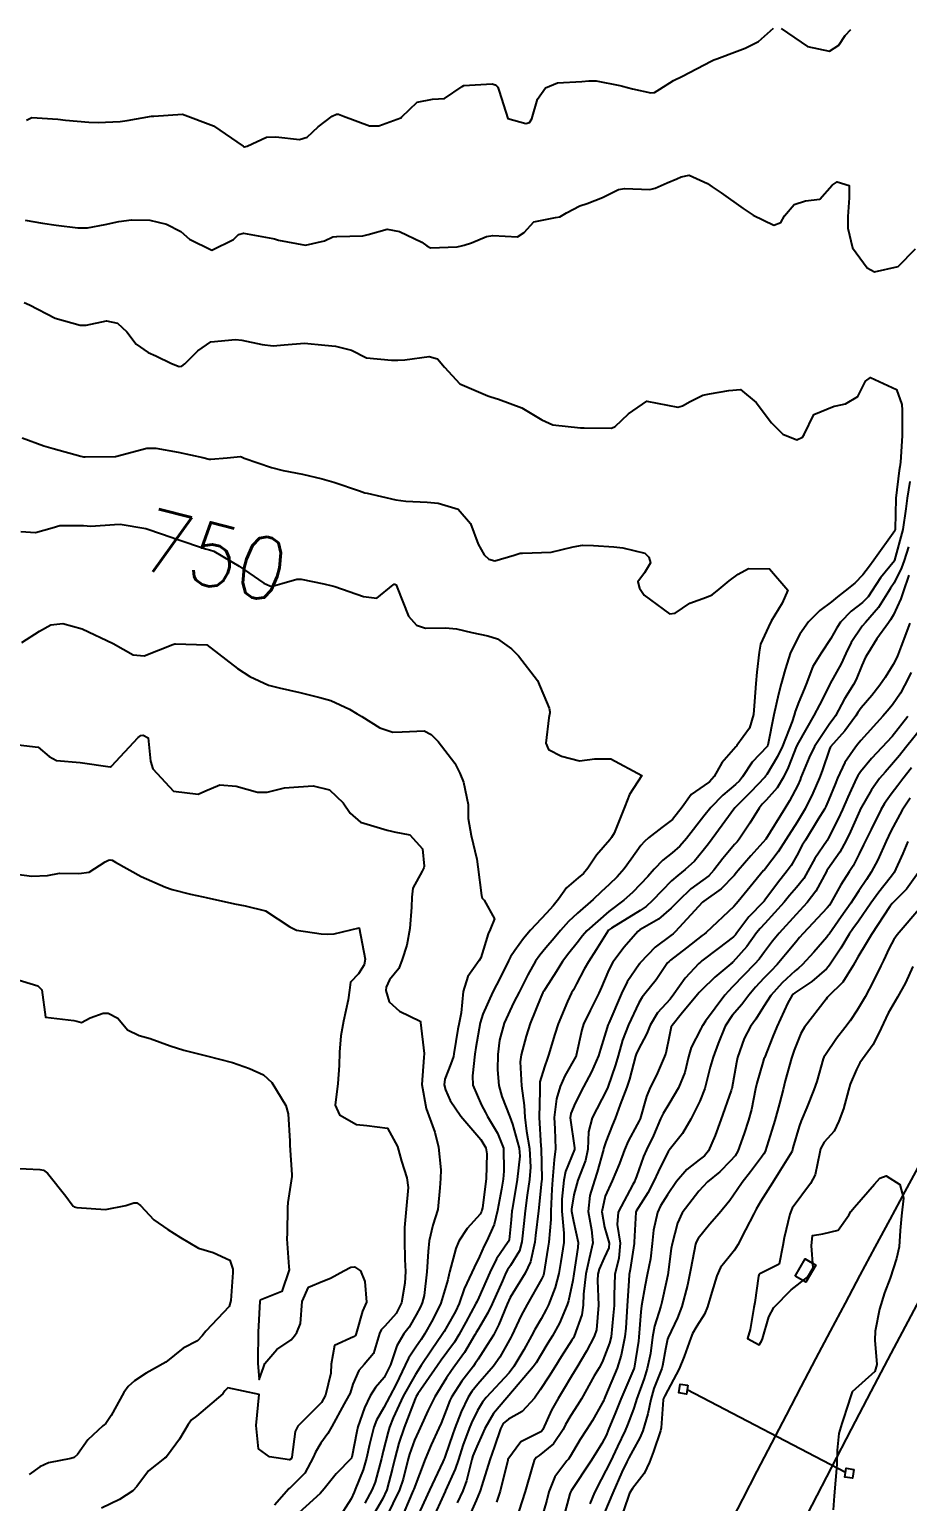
# Model space of a CAD drawing. Header units: metres. Extents: x 318500 to 325275, y 7408834 to 7428799.
# Drawn here: x 320055.1 to 320111.4, y 7412001.3 to 7412095.6 of the extents above; entities that cross this region are included whole.
import ezdxf
from ezdxf.enums import TextEntityAlignment as Align

# ---------------------------------------------------------------- set-up
doc = ezdxf.new("R2010")
doc.units = ezdxf.units.M
doc.header["$MEASUREMENT"] = 0
for name, color, linetype in [('Armário', 45, 'Continuous'), ('Cotas', 45, 'Continuous'), ('Curvas de Nivel 1m', 11, 'Continuous'), ('Curvas de Nivel 5m', 15, 'Continuous'), ('Linha Férrea', 20, 'Continuous'), ('Pórticos', 45, 'Continuous')]:
    doc.layers.add(name, color=color, linetype=linetype)
doc.styles.add('Style-STANDARD', font='STANDARD.shx')

msp = doc.modelspace()

# ---------------------------------------------------------------- linework, layer by layer
at = {"layer": 'Armário'}
msp.add_lwpolyline([(320104.195, 7412015.712), (320104.836, 7412016.817), (320105.522, 7412016.419), (320104.88, 7412015.314)], close=True, dxfattribs=at)
at = {"layer": 'Curvas de Nivel 1m', "flags": 128}
for points, elevation in [([(320054.912, 7412089.815), (320055.265, 7412089.984), (320056.913, 7412089.869), (320057.407, 7412089.808), (320058.911, 7412089.691), (320059.511, 7412089.674), (320060.912, 7412089.726), (320061.374, 7412089.792), (320062.918, 7412090.066), (320063.068, 7412090.078), (320064.92, 7412090.2), (320066.909, 7412089.448), (320068.807, 7412088.151), (320068.85, 7412088.111), (320068.889, 7412088.096), (320069.051, 7412088.148), (320070.308, 7412088.719), (320070.899, 7412088.742), (320072.419, 7412088.583), (320072.899, 7412088.72), (320073.615, 7412089.384), (320074.516, 7412090.076), (320074.794, 7412090.2), (320074.922, 7412090.196), (320075.235, 7412090.065), (320076.911, 7412089.451), (320077.5, 7412089.445), (320078.919, 7412089.966), (320078.951, 7412089.988), (320078.975, 7412090.019), (320079.962, 7412090.977), (320080.938, 7412091.161), (320081.708, 7412091.209), (320082.842, 7412091.962), (320082.951, 7412092.028), (320084.76, 7412092.134), (320084.951, 7412092.079), (320085.036, 7412092.024), (320085.118, 7412091.937), (320085.204, 7412091.679), (320085.76, 7412089.927), (320086.915, 7412089.593), (320087.156, 7412089.667), (320087.308, 7412089.904), (320087.676, 7412091.162), (320088.193, 7412091.891), (320088.953, 7412092.197), (320090.517, 7412092.302), (320090.955, 7412092.331), (320091.438, 7412092.336), (320092.952, 7412092.028), (320093.113, 7412091.989), (320093.751, 7412091.818), (320094.946, 7412091.555), (320095.166, 7412091.578), (320095.505, 7412091.794), (320096.393, 7412092.348), (320096.959, 7412092.635), (320098.81, 7412093.594), (320098.969, 7412093.675), (320099.162, 7412093.747), (320100.462, 7412094.243), (320100.981, 7412094.438), (320101.848, 7412094.85), (320102.804, 7412095.702)], 746), ([(320103.293, 7412095.696), (320104.983, 7412094.528), (320106.395, 7412094.232), (320106.985, 7412094.614), (320107.387, 7412095.243), (320107.758, 7412095.632)], 746), ([(320054.826, 7412083.392), (320055.942, 7412083.205), (320056.821, 7412083.073), (320058.206, 7412082.903), (320058.819, 7412082.909), (320059.965, 7412083.126), (320060.826, 7412083.313), (320061.644, 7412083.431), (320062.827, 7412083.392), (320063.894, 7412083.144), (320064.817, 7412082.682), (320065.358, 7412082.195), (320066.803, 7412081.48), (320068.19, 7412082.159), (320068.495, 7412082.475), (320068.816, 7412082.56), (320070.7, 7412082.233), (320070.811, 7412082.21), (320071.059, 7412082.118), (320072.807, 7412081.796), (320074.022, 7412082.082), (320074.561, 7412082.326), (320074.814, 7412082.36), (320076.468, 7412082.393), (320076.816, 7412082.473), (320078.032, 7412082.818), (320078.82, 7412082.679), (320080.258, 7412081.998), (320080.576, 7412081.762), (320080.806, 7412081.626), (320082.527, 7412081.684), (320082.808, 7412081.747), (320082.974, 7412081.793), (320083.441, 7412081.954), (320084.403, 7412082.358), (320084.817, 7412082.428), (320086.399, 7412082.334), (320086.82, 7412082.603), (320087.433, 7412083.299), (320088.835, 7412083.571), (320089.093, 7412083.62), (320089.522, 7412083.873), (320090.385, 7412084.327), (320090.849, 7412084.468), (320091.842, 7412084.858), (320092.863, 7412085.362), (320093.254, 7412085.434), (320094.864, 7412085.374), (320095.21, 7412085.451), (320095.98, 7412085.789), (320096.595, 7412086.06), (320096.874, 7412086.184), (320097.399, 7412086.296), (320098.559, 7412085.755), (320098.867, 7412085.546), (320099.446, 7412085.156), (320100.847, 7412084.156), (320101.503, 7412083.713), (320102.831, 7412083.074), (320103.266, 7412083.261), (320103.514, 7412083.69), (320104.12, 7412084.412), (320104.855, 7412084.65), (320105.761, 7412084.751), (320106.551, 7412085.645), (320106.872, 7412085.865), (320107.656, 7412085.632), (320107.659, 7412084.831), (320107.565, 7412083.633), (320107.567, 7412082.895), (320107.872, 7412081.629), (320108.797, 7412080.338), (320109.275, 7412080.093), (320110.798, 7412080.43), (320111.9, 7412081.574)], 747), ([(320054.757, 7412078.117), (320055.109, 7412077.98), (320056.742, 7412077.121), (320058.358, 7412076.663), (320058.736, 7412076.677), (320060.052, 7412076.955), (320060.738, 7412076.807), (320061.336, 7412076.251), (320061.935, 7412075.455), (320062.717, 7412074.926), (320063.201, 7412074.709), (320064.209, 7412074.208), (320064.707, 7412074.017), (320064.873, 7412074.033), (320065.068, 7412074.196), (320065.886, 7412075.021), (320066.724, 7412075.592), (320068.32, 7412075.75), (320068.726, 7412075.705), (320070.028, 7412075.436), (320070.722, 7412075.338), (320071.421, 7412075.415), (320072.724, 7412075.521), (320074.031, 7412075.389), (320074.723, 7412075.325), (320075.738, 7412075.072), (320076.715, 7412074.586), (320078.313, 7412074.425), (320078.714, 7412074.432), (320079.159, 7412074.457), (320080.717, 7412074.672), (320081.25, 7412074.516), (320081.699, 7412073.975), (320082.694, 7412072.916), (320084.494, 7412072.131), (320084.682, 7412072.081), (320085.172, 7412071.933), (320086.672, 7412071.367), (320087.956, 7412070.595), (320088.656, 7412070.279), (320090.423, 7412070.093), (320090.653, 7412070.092), (320092.411, 7412070.076), (320092.655, 7412070.175), (320093.504, 7412070.981), (320094.68, 7412071.8), (320096.675, 7412071.42), (320096.959, 7412071.492), (320097.462, 7412071.768), (320098.261, 7412072.182), (320098.688, 7412072.26), (320099.942, 7412072.48), (320100.692, 7412072.552), (320101.681, 7412071.71), (320102.661, 7412070.416), (320103.403, 7412069.689), (320104.294, 7412069.322), (320104.648, 7412069.5), (320104.757, 7412069.668), (320105.38, 7412070.949), (320106.678, 7412071.488), (320106.811, 7412071.506), (320107.412, 7412071.633), (320108.207, 7412072.105), (320108.702, 7412073.075), (320109.008, 7412073.313), (320110.694, 7412072.549), (320111.019, 7412071.585), (320111.043, 7412071.216), (320111.055, 7412069.584), (320110.939, 7412067.891), (320110.888, 7412067.586), (320110.853, 7412067.36), (320110.636, 7412065.589), (320110.635, 7412065.554), (320110.596, 7412063.59), (320110.569, 7412063.478), (320109.229, 7412061.61), (320108.946, 7412061.212), (320108.536, 7412060.655), (320108.022, 7412060.13), (320107.392, 7412059.631), (320106.903, 7412059.247), (320106.51, 7412058.942), (320105.774, 7412058.378), (320105.037, 7412057.662), (320104.482, 7412056.862), (320103.896, 7412055.679), (320103.537, 7412054.6), (320103.294, 7412053.687), (320103.112, 7412053.008), (320102.83, 7412051.694), (320102.433, 7412049.742), (320102.418, 7412049.7), (320102.41, 7412049.68), (320102.389, 7412049.654), (320101.436, 7412048.647), (320100.808, 7412047.716), (320100.612, 7412047.462), (320100.353, 7412047.224), (320099.542, 7412046.532), (320098.772, 7412045.743), (320098.324, 7412045.195), (320097.216, 7412043.766), (320096.797, 7412043.278), (320096.296, 7412042.842), (320095.706, 7412042.369), (320095.16, 7412041.791), (320094.74, 7412041.328), (320094.266, 7412040.834), (320093.76, 7412040.305), (320093.196, 7412039.816), (320092.242, 7412039.078), (320090.826, 7412037.851), (320090.551, 7412037.53), (320090.218, 7412037.083), (320089.669, 7412036.404), (320089.282, 7412035.869), (320088.858, 7412035.205), (320088.174, 7412034.15), (320088.07, 7412033.983), (320088.016, 7412033.882), (320087.884, 7412033.601), (320087.191, 7412031.894), (320086.939, 7412031.097), (320086.624, 7412029.902), (320086.568, 7412029.449), (320086.651, 7412027.902), (320086.813, 7412026.635), (320086.851, 7412025.898), (320086.956, 7412024.997), (320087.153, 7412023.893), (320087.228, 7412022.686), (320087.152, 7412021.893), (320087.005, 7412020.9), (320086.877, 7412019.897), (320086.792, 7412019.084), (320086.675, 7412017.899), (320086.523, 7412017.33), (320085.937, 7412016.398), (320085.738, 7412016.107), (320085.641, 7412015.914), (320085.421, 7412015.414), (320084.756, 7412013.927), (320084.48, 7412013.352), (320083.886, 7412012.336), (320083.737, 7412012.086), (320083.658, 7412011.942), (320082.994, 7412010.818), (320082.371, 7412009.955), (320082.149, 7412009.655), (320081.842, 7412009.196), (320081.099, 7412007.971), (320080.671, 7412007.123), (320080.14, 7412005.985), (320080.034, 7412005.749), (320079.788, 7412005.18), (320079.471, 7412004.298), (320079.383, 7412003.996), (320079.061, 7412002.69), (320078.823, 7412002.004), (320077.97, 7412000.264)], 748), ([(320054.637, 7412069.443), (320056.016, 7412068.933), (320056.627, 7412068.769), (320058.392, 7412068.283), (320058.577, 7412068.238), (320058.62, 7412068.233), (320058.669, 7412068.23), (320060.62, 7412068.26), (320062.636, 7412068.795), (320063.201, 7412068.787), (320064.633, 7412068.521), (320066.219, 7412068.184), (320066.629, 7412068.091), (320066.723, 7412068.084), (320067.768, 7412068.163), (320068.631, 7412068.242), (320068.705, 7412068.223), (320068.871, 7412068.146), (320070.621, 7412067.545), (320071.372, 7412067.36), (320072.615, 7412067.116), (320073.863, 7412066.829), (320074.608, 7412066.598), (320076.252, 7412066.045), (320076.598, 7412065.928), (320076.742, 7412065.895), (320078.592, 7412065.475), (320079.22, 7412065.382), (320080.59, 7412065.322), (320081.301, 7412065.268), (320082.584, 7412064.866), (320083.372, 7412063.952), (320083.868, 7412062.635), (320084.256, 7412061.943), (320084.546, 7412061.674), (320084.925, 7412061.554), (320086.17, 7412061.916), (320086.551, 7412062.048), (320086.704, 7412062.06), (320088.552, 7412062.113), (320089.955, 7412062.467), (320090.557, 7412062.566), (320091.259, 7412062.551), (320092.556, 7412062.45), (320093.132, 7412062.398), (320094.553, 7412062.057), (320094.811, 7412061.797), (320094.912, 7412061.429), (320094.535, 7412060.798), (320094.107, 7412060.226), (320094.216, 7412059.805), (320094.513, 7412059.365), (320096.124, 7412058.156), (320096.496, 7412058.2), (320097.431, 7412058.841), (320098.512, 7412059.236), (320098.868, 7412059.391), (320099.308, 7412059.738), (320099.967, 7412060.29), (320100.535, 7412060.707), (320101.189, 7412061.065), (320102.54, 7412061.052), (320103.716, 7412059.682), (320103.346, 7412058.849), (320102.66, 7412057.697), (320102.486, 7412057.333), (320101.963, 7412056.218), (320101.872, 7412055.706), (320101.74, 7412054.418), (320101.671, 7412053.708), (320101.586, 7412052.545), (320101.525, 7412051.709), (320101.271, 7412050.841), (320100.449, 7412049.719), (320100.422, 7412049.687), (320100.389, 7412049.647), (320099.493, 7412048.613), (320098.991, 7412047.741), (320098.704, 7412047.396), (320098.351, 7412047.151), (320097.517, 7412046.588), (320096.946, 7412045.771), (320096.322, 7412044.98), (320095.64, 7412044.464), (320094.785, 7412043.795), (320094.536, 7412043.568), (320094.303, 7412043.315), (320093.671, 7412042.427), (320093.231, 7412041.816), (320092.788, 7412041.306), (320092.265, 7412040.809), (320091.756, 7412040.339), (320091.23, 7412039.845), (320090.241, 7412038.98), (320089.652, 7412038.449), (320089.138, 7412037.871), (320088.73, 7412037.368), (320088.213, 7412036.745), (320087.818, 7412036.273), (320087.551, 7412035.89), (320087.056, 7412035.027), (320086.488, 7412033.905), (320086.164, 7412033.271), (320085.542, 7412031.919), (320085.232, 7412030.825), (320085.129, 7412029.925), (320085.104, 7412028.927), (320085.189, 7412027.924), (320085.394, 7412027.231), (320085.9, 7412025.913), (320086.063, 7412025.456), (320086.503, 7412023.903), (320086.542, 7412023.393), (320086.366, 7412021.905), (320086.038, 7412019.957), (320086.033, 7412019.909), (320086.027, 7412019.872), (320085.981, 7412019.312), (320085.845, 7412018.029), (320085.795, 7412017.912), (320085.046, 7412016.821), (320084.612, 7412015.93), (320083.914, 7412014.344), (320083.784, 7412014.068), (320083.721, 7412013.942), (320083.083, 7412012.757), (320082.637, 7412011.952), (320082.349, 7412011.479), (320081.863, 7412010.815), (320081.498, 7412010.323), (320081.253, 7412009.969), (320080.005, 7412008.161), (320079.891, 7412007.989), (320079.871, 7412007.948), (320079.828, 7412007.85), (320079.128, 7412006), (320078.792, 7412004.998), (320078.525, 7412004.009), (320078.382, 7412003.389), (320078.014, 7412002.016), (320077.734, 7412001.408), (320077.216, 7412000.535)], 749), ([(320111.539, 7412066.653), (320111.363, 7412065.579), (320111.276, 7412064.893), (320111.084, 7412063.582), (320110.566, 7412061.606), (320110.563, 7412061.59), (320110.55, 7412061.565), (320109.656, 7412060.481), (320109.109, 7412059.611), (320108.877, 7412059.252), (320108.509, 7412058.896), (320107.787, 7412058.341), (320107.089, 7412057.634), (320106.852, 7412057.271), (320106.479, 7412056.582), (320105.862, 7412055.649), (320105.326, 7412054.788), (320104.883, 7412053.663), (320104.764, 7412053.336), (320104.423, 7412052.514), (320104.186, 7412051.901), (320104.125, 7412051.674), (320104.003, 7412051.273), (320103.366, 7412049.685), (320103.054, 7412049.016), (320102.362, 7412047.866), (320102.292, 7412047.77), (320102.235, 7412047.701), (320101.333, 7412046.722), (320100.33, 7412045.72), (320098.875, 7412043.742), (320098.628, 7412043.422), (320098.299, 7412042.986), (320097.738, 7412042.308), (320097.141, 7412041.767), (320096.663, 7412041.386), (320096.269, 7412041.041), (320095.632, 7412040.414), (320095.045, 7412039.792), (320094.631, 7412039.411), (320094.244, 7412039.152), (320092.413, 7412038.009), (320092.231, 7412037.886), (320092.177, 7412037.831), (320091.428, 7412036.625), (320090.933, 7412035.849), (320090.665, 7412035.38), (320090.179, 7412034.448), (320089.968, 7412034.067), (320089.857, 7412033.863), (320089.601, 7412033.302), (320089.003, 7412031.871), (320088.789, 7412031.225), (320088.377, 7412029.877), (320088.308, 7412029.687), (320088.109, 7412029.124), (320087.822, 7412028.156), (320087.812, 7412027.884), (320087.821, 7412027.617), (320087.775, 7412025.884), (320087.885, 7412024.04), (320087.897, 7412023.882), (320087.944, 7412021.948), (320087.941, 7412021.881), (320087.929, 7412021.801), (320087.725, 7412019.884), (320087.543, 7412018.31), (320087.495, 7412017.887), (320087.218, 7412016.614), (320086.88, 7412015.896), (320085.914, 7412014.329), (320085.717, 7412013.913), (320085.195, 7412012.616), (320084.842, 7412011.926), (320084.475, 7412011.327), (320083.857, 7412010.378), (320083.683, 7412010.111), (320083.563, 7412009.943), (320082.823, 7412008.967), (320082.163, 7412007.957), (320082.056, 7412007.729), (320081.817, 7412007.106), (320081.486, 7412006.283), (320081.346, 7412005.967), (320080.863, 7412004.895), (320080.476, 7412003.979), (320079.741, 7412002.045), (320079.726, 7412002.005), (320079.705, 7412001.956), (320078.873, 7412000.003)], 747), ([(320111.45, 7412062.468), (320111.176, 7412061.581), (320111.012, 7412061.114), (320110.529, 7412060.157), (320110.3, 7412059.816), (320110.166, 7412059.595), (320109.533, 7412058.576), (320108.705, 7412057.617), (320108.488, 7412057.372), (320107.776, 7412056.329), (320107.431, 7412055.63), (320107.137, 7412054.956), (320106.441, 7412053.694), (320106.419, 7412053.662), (320106.41, 7412053.64), (320105.746, 7412052.325), (320105.395, 7412051.655), (320104.392, 7412049.914), (320104.279, 7412049.672), (320103.744, 7412048.305), (320103.45, 7412047.684), (320103.03, 7412047.01), (320102.338, 7412046.224), (320102.076, 7412045.961), (320101.873, 7412045.705), (320101.284, 7412044.747), (320100.599, 7412043.717), (320100.467, 7412043.559), (320100.305, 7412043.371), (320099.543, 7412042.479), (320098.979, 7412041.74), (320098.644, 7412041.375), (320098.27, 7412041.094), (320097.497, 7412040.526), (320096.705, 7412039.773), (320096.245, 7412039.286), (320095.433, 7412038.593), (320094.231, 7412037.899), (320094.092, 7412037.802), (320093.228, 7412036.802), (320092.496, 7412035.826), (320092.387, 7412035.638), (320092.19, 7412035.186), (320091.779, 7412034.233), (320091.592, 7412033.839), (320091.044, 7412032.732), (320090.625, 7412031.853), (320090.503, 7412031.496), (320090.16, 7412029.859), (320090.149, 7412029.83), (320090.119, 7412029.778), (320089.419, 7412028.548), (320089.124, 7412027.87), (320088.88, 7412027.074), (320088.732, 7412025.873), (320088.775, 7412025.157), (320088.819, 7412023.872), (320088.742, 7412023.16), (320088.64, 7412021.874), (320088.598, 7412021.281), (320088.53, 7412019.875), (320088.519, 7412019.338), (320088.387, 7412017.876), (320088.33, 7412017.501), (320088.072, 7412015.879), (320088.045, 7412015.763), (320087.926, 7412015.513), (320087.014, 7412013.893), (320086.623, 7412013.176), (320086.028, 7412011.908), (320085.977, 7412011.81), (320085.876, 7412011.615), (320085.265, 7412010.512), (320084.843, 7412009.925), (320083.838, 7412008.784), (320083.462, 7412008.315), (320083.227, 7412007.946), (320082.767, 7412007), (320082.363, 7412005.954), (320082.217, 7412005.533), (320081.774, 7412004.219), (320081.702, 7412004.03), (320081.673, 7412003.961), (320081.602, 7412003.797), (320080.751, 7412001.975), (320079.905, 7412000.17)], 746), ([(320054.607, 7412056.338), (320055.739, 7412057.053), (320056.477, 7412057.458), (320057.241, 7412057.536), (320058.474, 7412057.203), (320060.46, 7412056.26), (320061.748, 7412055.536), (320062.452, 7412055.465), (320064.304, 7412056.202), (320064.415, 7412056.246), (320064.461, 7412056.251), (320066.47, 7412056.18), (320068.448, 7412054.653), (320069.236, 7412054.138), (320070.432, 7412053.599), (320071.119, 7412053.424), (320072.425, 7412053.12), (320073.707, 7412052.795), (320074.418, 7412052.599), (320075.628, 7412052.052), (320076.121, 7412051.758), (320076.405, 7412051.578), (320077.564, 7412050.863), (320078.396, 7412050.57), (320078.995, 7412050.61), (320080.397, 7412050.661), (320080.85, 7412050.439), (320081.298, 7412049.976), (320082.37, 7412048.595), (320082.692, 7412047.957), (320082.923, 7412047.383), (320083.232, 7412045.951), (320083.222, 7412045.05), (320083.419, 7412043.949), (320083.786, 7412042.447), (320083.85, 7412041.944), (320084.089, 7412040.106), (320084.133, 7412039.941), (320084.249, 7412039.8), (320084.915, 7412038.608), (320084.633, 7412037.934), (320084.51, 7412037.652), (320084.211, 7412036.659), (320084.036, 7412036.108), (320083.925, 7412035.943), (320083.215, 7412034.919), (320082.909, 7412033.953), (320082.783, 7412032.58), (320082.659, 7412031.955), (320082.567, 7412031.533), (320082.317, 7412029.958), (320082.281, 7412029.795), (320082.11, 7412029.307), (320081.738, 7412028.323), (320081.692, 7412027.966), (320081.763, 7412027.641), (320082.08, 7412026.957), (320082.747, 7412025.953), (320084.048, 7412024.465), (320084.363, 7412023.935), (320084.43, 7412023.538), (320084.382, 7412021.934), (320084.138, 7412020.084), (320084.111, 7412019.938), (320084.086, 7412019.841), (320083.986, 7412019.674), (320083.165, 7412018.755), (320082.623, 7412017.953), (320082.429, 7412017.48), (320082.032, 7412015.959), (320082.013, 7412015.875), (320081.925, 7412015.469), (320081.472, 7412013.967), (320080.951, 7412012.918), (320080.422, 7412011.982), (320080.216, 7412011.643), (320079.868, 7412011.163), (320079.398, 7412010.456), (320079.189, 7412010), (320078.61, 7412008.787), (320078.206, 7412008.014), (320077.813, 7412007.278), (320077.357, 7412006.472), (320077.183, 7412006.026), (320076.896, 7412004.916), (320076.702, 7412004.031), (320076.498, 7412003.294), (320075.993, 7412002.037), (320075.918, 7412001.858), (320075.734, 7412001.423), (320074.844, 7412000.053)], 751), ([(320111.545, 7412057.574), (320110.975, 7412056.082), (320110.797, 7412055.585), (320110.697, 7412055.356), (320110.46, 7412054.921), (320109.953, 7412054.092), (320109.626, 7412053.602), (320109.102, 7412052.938), (320108.418, 7412052.143), (320108.201, 7412051.834), (320108.067, 7412051.623), (320107.377, 7412050.654), (320106.461, 7412049.639), (320106.428, 7412049.601), (320106.388, 7412049.484), (320105.917, 7412048.097), (320105.746, 7412047.649), (320105.325, 7412046.676), (320104.834, 7412045.662), (320104.321, 7412044.812), (320103.594, 7412043.681), (320103.089, 7412042.898), (320102.282, 7412041.834), (320102.22, 7412041.762), (320102.169, 7412041.701), (320101.314, 7412040.66), (320100.525, 7412039.717), (320100.399, 7412039.568), (320100.247, 7412039.403), (320098.489, 7412037.746), (320098.347, 7412037.63), (320098.227, 7412037.535), (320097.231, 7412036.748), (320096.203, 7412035.964), (320096.102, 7412035.88), (320096.013, 7412035.782), (320095.274, 7412034.699), (320094.546, 7412033.796), (320094.377, 7412033.588), (320094.164, 7412033.227), (320093.499, 7412031.81), (320093.12, 7412030.831), (320092.841, 7412029.819), (320092.68, 7412029.253), (320092.182, 7412027.829), (320092.088, 7412027.618), (320091.166, 7412025.844), (320090.94, 7412024.963), (320090.895, 7412023.847), (320090.75, 7412023.128), (320090.252, 7412021.856), (320090.001, 7412020.918), (320089.855, 7412019.998), (320089.855, 7412019.861), (320089.981, 7412019.23), (320090.272, 7412017.855), (320090.265, 7412017.545), (320089.996, 7412015.859), (320089.926, 7412015.426), (320089.652, 7412014.123), (320089.571, 7412013.863), (320089.074, 7412012.686), (320088.634, 7412011.872), (320088.341, 7412011.407), (320087.861, 7412010.627), (320087.586, 7412010.152), (320087.402, 7412009.887), (320085.831, 7412008.057), (320085.697, 7412007.912), (320084.842, 7412006.898), (320084.286, 7412005.933), (320084.137, 7412005.592), (320083.783, 7412004.792), (320083.532, 7412004.184), (320083.462, 7412003.943), (320083.124, 7412002.579), (320082.891, 7412001.949), (320082.512, 7412001.179)], 744), ([(320111.623, 7412054.402), (320111.206, 7412053.579), (320110.937, 7412053.078), (320110.421, 7412052.326), (320110.092, 7412051.917), (320109.802, 7412051.599), (320108.394, 7412050.048), (320108.199, 7412049.815), (320108.046, 7412049.623), (320107.374, 7412048.631), (320106.91, 7412047.634), (320106.752, 7412047.238), (320106.339, 7412046.255), (320106.156, 7412045.819), (320106.065, 7412045.644), (320105.669, 7412044.995), (320104.845, 7412043.662), (320104.644, 7412043.326), (320104.295, 7412042.664), (320103.936, 7412042.025), (320103.682, 7412041.679), (320103.048, 7412040.909), (320102.252, 7412039.807), (320102.206, 7412039.745), (320102.162, 7412039.701), (320101.216, 7412038.734), (320100.446, 7412037.718), (320100.356, 7412037.591), (320100.226, 7412037.463), (320099.248, 7412036.701), (320098.202, 7412035.911), (320098.113, 7412035.84), (320098.006, 7412035.753), (320097.137, 7412034.815), (320096.416, 7412033.776), (320096.167, 7412033.47), (320095.355, 7412032.591), (320094.893, 7412031.793), (320094.67, 7412031.266), (320094.126, 7412030.224), (320093.991, 7412029.933), (320093.955, 7412029.802), (320093.574, 7412028.332), (320093.395, 7412027.81), (320092.966, 7412026.704), (320092.648, 7412025.821), (320092.483, 7412025.405), (320092.047, 7412024.314), (320091.931, 7412023.942), (320091.903, 7412023.832), (320091.492, 7412022.364), (320091.325, 7412021.84), (320091.035, 7412020.879), (320090.909, 7412019.846), (320091.132, 7412018.683), (320091.224, 7412017.841), (320090.979, 7412016.81), (320090.76, 7412015.848), (320090.626, 7412014.559), (320090.605, 7412013.85), (320090.518, 7412013.233), (320090.029, 7412011.858), (320089.98, 7412011.757), (320089.876, 7412011.592), (320089.192, 7412010.535), (320088.783, 7412009.871), (320088.428, 7412009.29), (320087.835, 7412008.424), (320087.468, 7412007.885), (320086.684, 7412007.03), (320085.81, 7412006.546), (320085.465, 7412006.255), (320085.292, 7412005.918), (320084.915, 7412004.791), (320084.607, 7412003.927), (320084.111, 7412002.292), (320083.997, 7412001.936), (320083.741, 7412001.324), (320083.301, 7412000.369)], 743), ([(320111.403, 7412051.575), (320110.397, 7412050.309), (320109.747, 7412049.6), (320109.09, 7412048.899), (320108.366, 7412048.036), (320108.198, 7412047.786), (320108.11, 7412047.622), (320107.557, 7412046.413), (320107.222, 7412045.631), (320106.942, 7412045.016), (320106.311, 7412043.767), (320106.233, 7412043.641), (320105.458, 7412042.487), (320105.008, 7412041.659), (320104.738, 7412041.198), (320104.264, 7412040.613), (320103.828, 7412040.105), (320103.476, 7412039.682), (320102.236, 7412038.316), (320101.941, 7412037.995), (320101.719, 7412037.705), (320101.087, 7412036.841), (320100.202, 7412035.826), (320100.146, 7412035.775), (320100.074, 7412035.722), (320099.046, 7412034.878), (320098.174, 7412034.03), (320098.044, 7412033.88), (320097.938, 7412033.753), (320096.891, 7412032.502), (320096.298, 7412031.778), (320096.249, 7412031.678), (320096.141, 7412031.156), (320095.896, 7412030.01), (320095.821, 7412029.783), (320095.293, 7412028.598), (320094.896, 7412027.792), (320094.651, 7412027.228), (320094.243, 7412025.798), (320094.198, 7412025.669), (320094.064, 7412025.424), (320093.489, 7412024.368), (320093.248, 7412023.812), (320092.921, 7412022.922), (320092.455, 7412021.823), (320092, 7412020.825), (320091.799, 7412019.833), (320091.975, 7412018.851), (320092.268, 7412017.825), (320092.253, 7412017.528), (320091.946, 7412016.873), (320091.617, 7412016.152), (320091.535, 7412015.836), (320091.517, 7412015.427), (320091.583, 7412013.835), (320091.45, 7412012.274), (320091.311, 7412011.839), (320090.82, 7412010.892), (320090.184, 7412009.855), (320089.844, 7412009.293), (320089.313, 7412008.388), (320088.992, 7412007.868), (320088.569, 7412007.122), (320088.004, 7412005.878), (320087.925, 7412005.752), (320087.797, 7412005.674), (320086.594, 7412005.092), (320085.771, 7412003.949), (320085.762, 7412003.918), (320085.273, 7412001.917), (320085.033, 7412001.215)], 742), ([(320112.405, 7412051.011), (320111.252, 7412049.577), (320110.878, 7412049.087), (320110.373, 7412048.48), (320109.948, 7412048.015), (320109.597, 7412047.601), (320109.083, 7412046.875), (320108.356, 7412045.62), (320108.329, 7412045.557), (320107.733, 7412044.208), (320107.468, 7412043.628), (320107.051, 7412042.88), (320106.282, 7412041.792), (320106.22, 7412041.702), (320106.187, 7412041.641), (320105.523, 7412040.389), (320104.961, 7412039.659), (320104.242, 7412038.897), (320103.152, 7412037.686), (320102.733, 7412037.181), (320102.212, 7412036.488), (320101.871, 7412036.037), (320101.587, 7412035.706), (320100.906, 7412034.997), (320100.178, 7412034.243), (320099.913, 7412033.985), (320099.676, 7412033.727), (320098.451, 7412032.044), (320098.244, 7412031.749), (320098.21, 7412031.688), (320098.147, 7412031.56), (320097.529, 7412030.359), (320097.344, 7412029.762), (320097.11, 7412028.76), (320096.715, 7412027.771), (320096.08, 7412026.732), (320095.716, 7412026.141), (320095.558, 7412025.785), (320095.116, 7412024.728), (320094.648, 7412023.794), (320094.457, 7412023.373), (320094.014, 7412022.091), (320093.938, 7412021.874), (320093.907, 7412021.802), (320093.779, 7412021.575), (320092.848, 7412019.817), (320092.784, 7412019.012), (320092.973, 7412017.815), (320092.894, 7412016.868), (320092.637, 7412015.819), (320092.584, 7412014.487), (320092.579, 7412013.82), (320092.53, 7412013.191), (320092.384, 7412011.822), (320092.29, 7412011.408), (320091.857, 7412010.289), (320091.707, 7412009.977), (320091.622, 7412009.833), (320091.314, 7412009.307), (320090.484, 7412007.85), (320090.236, 7412007.441), (320089.814, 7412006.77), (320089.474, 7412006.194), (320089.306, 7412005.865), (320088.701, 7412004.956), (320087.775, 7412004.204), (320087.583, 7412004.073), (320087.459, 7412003.885), (320087.335, 7412003.456), (320086.879, 7412001.893), (320086.48, 7412000.648)], 741), ([(320054.374, 7412049.767), (320055.665, 7412049.613), (320056.367, 7412049.013), (320056.835, 7412048.773), (320058.363, 7412048.626), (320060.27, 7412048.352), (320060.361, 7412048.391), (320062.079, 7412050.235), (320062.241, 7412050.373), (320062.382, 7412050.394), (320062.709, 7412050.225), (320062.872, 7412048.729), (320063.004, 7412048.22), (320064.339, 7412046.797), (320065.916, 7412046.604), (320066.339, 7412046.806), (320067.304, 7412047.207), (320068.345, 7412047.118), (320069.726, 7412046.742), (320070.339, 7412046.736), (320071.442, 7412047.011), (320072.345, 7412047.077), (320073.288, 7412047.143), (320074.342, 7412046.885), (320075.206, 7412046.057), (320075.667, 7412045.393), (320076.318, 7412044.816), (320078.032, 7412044.303), (320078.312, 7412044.227), (320078.477, 7412044.183), (320079.486, 7412044.002), (320080.297, 7412043.108), (320080.405, 7412041.988), (320080.39, 7412041.877), (320080.275, 7412041.668), (320079.678, 7412040.58), (320079.613, 7412040), (320079.599, 7412039.355), (320079.483, 7412038.001), (320079.292, 7412036.926), (320078.991, 7412036.008), (320078.774, 7412035.429), (320078.18, 7412034.697), (320077.963, 7412034.232), (320077.942, 7412034.022), (320078.163, 7412033.292), (320078.835, 7412032.688), (320080.151, 7412032.056), (320080.176, 7412032.015), (320080.178, 7412031.99), (320080.179, 7412031.96), (320080.403, 7412029.986), (320080.388, 7412029.713), (320080.265, 7412027.987), (320080.542, 7412026.451), (320080.708, 7412025.98), (320081.092, 7412024.937), (320081.326, 7412023.971), (320081.465, 7412022.521), (320081.446, 7412021.968), (320081.41, 7412021.374), (320081.279, 7412019.971), (320080.968, 7412018.982), (320080.724, 7412017.979), (320080.654, 7412017.275), (320080.57, 7412015.98), (320080.407, 7412014.475), (320080.276, 7412013.985), (320080.161, 7412013.731), (320079.899, 7412013.235), (320079.444, 7412012.439), (320079.107, 7412012.002), (320078.645, 7412011.232), (320078.242, 7412010.014), (320077.838, 7412009.212), (320077.294, 7412008.56), (320076.952, 7412008.029), (320076.583, 7412007.262), (320076.149, 7412006.037), (320076.082, 7412005.75), (320075.771, 7412004.109), (320075.753, 7412004.058), (320075.74, 7412004.04), (320074.768, 7412003.041), (320073.989, 7412002.066), (320073.737, 7412001.776), (320071.9, 7412000.097)], 752), ([(320111.557, 7412046.356), (320111.039, 7412045.579), (320110.316, 7412044.232), (320110.017, 7412043.594), (320109.494, 7412042.4), (320109.068, 7412041.608), (320108.751, 7412041.134), (320108.262, 7412040.407), (320107.953, 7412039.925), (320107.758, 7412039.625), (320107.14, 7412038.732), (320106.365, 7412037.639), (320106.311, 7412037.556), (320106.227, 7412037.446), (320105.383, 7412036.482), (320104.634, 7412035.663), (320104.408, 7412035.456), (320104.194, 7412035.282), (320103.353, 7412034.512), (320102.634, 7412033.693), (320102.163, 7412032.964), (320101.67, 7412032.19), (320101.33, 7412031.708), (320100.919, 7412030.931), (320100.499, 7412029.716), (320100.423, 7412029.41), (320100.123, 7412027.72), (320100.115, 7412027.695), (320100.089, 7412027.605), (320099.427, 7412025.73), (320099.067, 7412024.722), (320098.638, 7412023.741), (320098.372, 7412023.408), (320098.031, 7412023.153), (320097.238, 7412022.546), (320096.574, 7412021.772), (320096.001, 7412020.921), (320095.565, 7412020.214), (320095.372, 7412019.786), (320095.115, 7412018.647), (320095.025, 7412017.789), (320094.912, 7412016.823), (320094.71, 7412015.792), (320094.582, 7412015.135), (320094.34, 7412013.796), (320094.288, 7412013.412), (320094.169, 7412011.797), (320094.14, 7412011.533), (320093.865, 7412009.8), (320093.85, 7412009.759), (320093.016, 7412007.812), (320092.673, 7412006.961), (320092.211, 7412005.824), (320092.084, 7412005.538), (320091.787, 7412004.97), (320091.354, 7412004.258), (320091.081, 7412003.84), (320089.836, 7412001.944), (320089.791, 7412001.859), (320089.748, 7412001.745), (320089.348, 7412000.241)], 739), ([(320111.404, 7412043.574), (320111.08, 7412042.797), (320110.544, 7412041.586), (320110.438, 7412041.428), (320110.275, 7412041.241), (320109.544, 7412040.318), (320109.042, 7412039.608), (320108.238, 7412038.469), (320107.881, 7412037.976), (320107.657, 7412037.626), (320107.123, 7412036.724), (320106.385, 7412035.638), (320106.305, 7412035.533), (320106.197, 7412035.414), (320105.249, 7412034.589), (320104.173, 7412033.876), (320104.057, 7412033.786), (320103.966, 7412033.673), (320103.72, 7412033.231), (320103.009, 7412031.687), (320102.762, 7412031.07), (320102.213, 7412029.699), (320102.189, 7412029.629), (320102.115, 7412029.398), (320101.729, 7412028.07), (320101.645, 7412027.704), (320101.386, 7412026.398), (320101.2, 7412025.709), (320100.924, 7412024.844), (320100.512, 7412023.715), (320100.335, 7412023.417), (320100.03, 7412023.068), (320099.351, 7412022.399), (320098.575, 7412021.742), (320098.004, 7412021.163), (320096.955, 7412019.766), (320096.641, 7412019.109), (320096.294, 7412017.775), (320096.244, 7412017.487), (320096.02, 7412015.779), (320095.925, 7412015.289), (320095.649, 7412014.047), (320095.574, 7412013.783), (320095.177, 7412012.501), (320095.053, 7412011.788), (320094.912, 7412010.742), (320094.711, 7412009.791), (320094.5, 7412009.136), (320094.024, 7412007.798), (320093.977, 7412007.65), (320093.821, 7412007.181), (320093.442, 7412006.169), (320093.292, 7412005.808), (320092.806, 7412004.794), (320092.345, 7412003.821), (320091.758, 7412002.663), (320091.328, 7412001.836), (320091.016, 7412001.118)], 738), ([(320054.267, 7412041.474), (320055.25, 7412041.341), (320056.266, 7412041.386), (320057.032, 7412041.535), (320058.269, 7412041.524), (320058.941, 7412041.602), (320059.946, 7412042.263), (320060.17, 7412042.372), (320060.281, 7412042.393), (320060.401, 7412042.378), (320060.625, 7412042.255), (320062.266, 7412041.327), (320063.828, 7412040.635), (320064.254, 7412040.494), (320065.43, 7412040.188), (320066.248, 7412040.022), (320066.44, 7412039.984), (320068.241, 7412039.578), (320068.935, 7412039.444), (320070.235, 7412039.13), (320071.791, 7412038.104), (320072.218, 7412037.889), (320073.794, 7412037.646), (320074.223, 7412037.632), (320074.63, 7412037.658), (320076.23, 7412038.04), (320076.613, 7412036.036), (320076.567, 7412035.664), (320076.186, 7412035.077), (320075.681, 7412034.544), (320075.609, 7412034.048), (320075.54, 7412033.425), (320075.234, 7412032.054), (320075.072, 7412031.12), (320074.972, 7412030.057), (320074.962, 7412029.202), (320074.864, 7412028.058), (320074.69, 7412026.675), (320074.975, 7412026.056), (320076.061, 7412025.432), (320076.73, 7412025.363), (320078.058, 7412025.202), (320078.704, 7412024.01), (320078.958, 7412023.074), (320079.302, 7412022.001), (320079.383, 7412021.378), (320079.255, 7412020.001), (320079.152, 7412018.822), (320079.142, 7412018.002), (320079.176, 7412016.766), (320079.199, 7412016.001), (320079.172, 7412015.251), (320078.943, 7412014.004), (320078.607, 7412013.302), (320077.887, 7412012.493), (320077.649, 7412012.256), (320077.551, 7412012.023), (320077.151, 7412010.737), (320076.557, 7412010.033), (320076.222, 7412009.658), (320075.831, 7412008.779), (320075.655, 7412008.21), (320075.582, 7412008.044), (320075.277, 7412007.51), (320074.483, 7412006.06), (320074.233, 7412005.624), (320073.784, 7412005.006), (320073.429, 7412004.421), (320073.297, 7412004.077), (320072.756, 7412003.084), (320071.764, 7412002.1), (320071.74, 7412002.079), (320070.806, 7412001.032)], 753), ([(320112.083, 7412041.563), (320111.318, 7412040.52), (320110.407, 7412039.588), (320110.248, 7412039.406), (320109.088, 7412037.607), (320108.767, 7412037.067), (320108.208, 7412036.161), (320108.003, 7412035.822), (320107.897, 7412035.623), (320107.253, 7412034.561), (320106.313, 7412033.639), (320106.243, 7412033.565), (320106.168, 7412033.472), (320104.796, 7412031.66), (320104.554, 7412031.253), (320104.128, 7412030.203), (320103.995, 7412029.799), (320103.956, 7412029.672), (320103.556, 7412028.22), (320103.413, 7412027.68), (320103.177, 7412026.78), (320102.876, 7412025.688), (320102.693, 7412025.058), (320102.259, 7412023.697), (320102.185, 7412023.551), (320102.035, 7412023.335), (320101.335, 7412022.392), (320100.796, 7412021.712), (320100.476, 7412021.244), (320099.998, 7412020.546), (320099.324, 7412019.73), (320098.697, 7412019.022), (320097.966, 7412018.121), (320097.833, 7412017.881), (320097.794, 7412017.752), (320097.502, 7412016.191), (320097.424, 7412015.758), (320097.295, 7412015.131), (320096.933, 7412013.765), (320096.642, 7412013.025), (320096.047, 7412011.777), (320096.001, 7412011.655), (320095.869, 7412011.033), (320095.68, 7412009.954), (320095.634, 7412009.782), (320095.13, 7412008.494), (320094.927, 7412007.789), (320094.738, 7412006.869), (320094.433, 7412005.794), (320094.24, 7412005.349), (320093.781, 7412004.537), (320093.519, 7412004.058), (320093.401, 7412003.806), (320093.082, 7412003.129), (320092.498, 7412001.819), (320091.723, 7411999.999)], 737), ([(320112.248, 7412039.362), (320110.73, 7412037.582), (320110.517, 7412037.294), (320110.217, 7412036.723), (320109.851, 7412035.95), (320109.68, 7412035.598), (320109.185, 7412034.605), (320108.665, 7412033.613), (320108.161, 7412032.753), (320107.705, 7412032.074), (320107.363, 7412031.628), (320106.836, 7412030.937), (320106.124, 7412029.903), (320106.023, 7412029.74), (320105.982, 7412029.642), (320105.568, 7412028.178), (320105.395, 7412027.65), (320104.946, 7412026.525), (320104.575, 7412025.662), (320104.438, 7412025.29), (320104.044, 7412023.925), (320103.987, 7412023.725), (320103.967, 7412023.671), (320103.235, 7412022.468), (320102.731, 7412021.689), (320101.998, 7412020.504), (320101.698, 7412019.998), (320101.533, 7412019.705), (320101.004, 7412018.681), (320100.504, 7412017.715), (320100.305, 7412017.366), (320099.948, 7412016.942), (320099.401, 7412016.265), (320099.173, 7412015.731), (320098.855, 7412014.672), (320098.564, 7412013.74), (320098.375, 7412013.271), (320097.891, 7412012.499), (320097.616, 7412012.022), (320097.502, 7412011.756), (320097.075, 7412010.549), (320096.761, 7412009.766), (320095.832, 7412008.024), (320095.756, 7412007.856), (320095.736, 7412007.781), (320095.596, 7412005.989), (320095.559, 7412005.782), (320095.106, 7412004.461), (320094.85, 7412003.789), (320094.505, 7412003.05), (320093.753, 7412002.087), (320093.576, 7412001.803), (320093.479, 7412001.537), (320092.878, 7411999.813)], 736), ([(320054.176, 7412034.767), (320055.632, 7412034.318), (320055.904, 7412034.052), (320056.14, 7412032.31), (320057.958, 7412032.103), (320058.138, 7412032.049), (320058.447, 7412031.967), (320059.001, 7412032.271), (320059.838, 7412032.57), (320060.144, 7412032.559), (320060.758, 7412032.251), (320061.395, 7412031.503), (320062.129, 7412031.136), (320062.84, 7412030.932), (320064.123, 7412030.466), (320065.001, 7412030.191), (320066.116, 7412029.906), (320066.46, 7412029.83), (320068.109, 7412029.403), (320069.218, 7412029.018), (320070.097, 7412028.607), (320070.648, 7412028.114), (320071.537, 7412026.636), (320071.69, 7412026.104), (320071.79, 7412024.355), (320071.797, 7412024.102), (320071.922, 7412022.191), (320071.918, 7412022.101), (320071.662, 7412020.426), (320071.646, 7412020.103), (320071.616, 7412018.451), (320071.607, 7412018.104), (320071.735, 7412016.3), (320071.744, 7412016.102), (320071.286, 7412014.73), (320069.901, 7412014.155), (320069.884, 7412014.137), (320069.879, 7412014.12), (320069.875, 7412014.096), (320069.768, 7412012.122), (320069.743, 7412010.23), (320069.745, 7412010.122), (320069.834, 7412009.077), (320070.108, 7412009.856), (320070.202, 7412010.116), (320070.966, 7412011.006), (320071.873, 7412011.625), (320072.097, 7412011.877), (320072.24, 7412012.095), (320072.468, 7412012.673), (320072.595, 7412014.09), (320072.992, 7412015.006), (320073.92, 7412015.376), (320074.406, 7412015.579), (320075.257, 7412016.05), (320075.704, 7412016.273), (320075.934, 7412016.298), (320076.327, 7412016.036), (320076.602, 7412015.354), (320076.717, 7412014.032), (320076.462, 7412013.467), (320076.052, 7412012.038), (320076.01, 7412011.907), (320075.877, 7412011.815), (320074.661, 7412011.266), (320074.454, 7412010.061), (320074.417, 7412009.486), (320074.079, 7412008.066), (320073.815, 7412007.597), (320072.31, 7412006.092), (320072.138, 7412005.751), (320071.92, 7412004.098), (320071.876, 7412003.991), (320071.768, 7412003.936), (320070.494, 7412004.113), (320069.778, 7412004.634), (320069.632, 7412006.123), (320069.82, 7412008.12), (320067.826, 7412008.546), (320067.632, 7412008.344), (320067.49, 7412008.155), (320065.806, 7412006.73), (320065.496, 7412006.49), (320065.267, 7412006.185), (320064.723, 7412005.253), (320063.942, 7412004.198), (320063.86, 7412004.108), (320063.768, 7412004.043), (320062.741, 7412003.229), (320061.992, 7412002.226), (320061.737, 7412001.934), (320060.881, 7412001.392), (320059.726, 7412000.824)], 754)]:
    msp.add_lwpolyline(points, dxfattribs=dict(at, elevation=elevation))
at = {"layer": 'Curvas de Nivel 5m', "flags": 128}
for points, elevation in [([(320054.557, 7412063.45), (320055.498, 7412063.383), (320056.56, 7412063.668), (320057.047, 7412063.818), (320058.563, 7412063.826), (320059.043, 7412063.795), (320060.565, 7412063.901), (320060.91, 7412063.909), (320062.561, 7412063.636), (320063.625, 7412063.283), (320064.558, 7412062.962), (320066.391, 7412062.342), (320066.551, 7412062.298), (320066.65, 7412062.278), (320066.913, 7412062.175), (320068.536, 7412061.223), (320070.135, 7412060.126), (320070.517, 7412059.951), (320070.69, 7412059.946), (320071.282, 7412060.112), (320072.249, 7412060.378), (320072.524, 7412060.377), (320073.977, 7412060.078), (320074.518, 7412059.958), (320074.673, 7412059.912), (320076.509, 7412059.28), (320077.365, 7412059.173), (320078.421, 7412060.021), (320078.477, 7412060.064), (320078.521, 7412060.07), (320078.617, 7412060.019), (320078.684, 7412059.851), (320079.399, 7412058.006), (320079.915, 7412057.429), (320080.483, 7412057.255), (320081.77, 7412057.258), (320082.482, 7412057.198), (320083.467, 7412056.963), (320084.478, 7412056.761), (320085.113, 7412056.567), (320086.008, 7412055.917), (320086.463, 7412055.468), (320087.663, 7412053.892), (320088.413, 7412052.111), (320088.467, 7412051.879), (320088.47, 7412051.819), (320088.406, 7412051.502), (320088.204, 7412049.883), (320088.384, 7412049.47), (320089.219, 7412049.03), (320090.373, 7412048.735), (320091.347, 7412048.874), (320092.376, 7412048.87), (320094.36, 7412047.8), (320093.569, 7412046.584), (320093.276, 7412045.816), (320092.589, 7412044.103), (320092.421, 7412043.828), (320092.376, 7412043.762), (320092.308, 7412043.671), (320091.451, 7412042.684), (320090.904, 7412041.851), (320090.618, 7412041.512), (320090.271, 7412041.23), (320089.528, 7412040.6), (320089.027, 7412039.872), (320088.682, 7412039.44), (320088.241, 7412038.973), (320087.226, 7412037.895), (320086.767, 7412037.357), (320086.21, 7412036.575), (320085.947, 7412036.171), (320085.817, 7412035.916), (320085.281, 7412034.826), (320084.816, 7412033.93), (320084.156, 7412032.505), (320083.986, 7412031.942), (320083.707, 7412030.363), (320083.657, 7412029.945), (320083.495, 7412028.55), (320083.526, 7412027.946), (320084.077, 7412026.671), (320084.329, 7412026.192), (320084.462, 7412025.934), (320085.097, 7412024.881), (320085.484, 7412023.918), (320085.509, 7412022.427), (320085.46, 7412021.918), (320085.37, 7412021.286), (320085.111, 7412019.923), (320084.893, 7412019.01), (320084.402, 7412017.933), (320084.25, 7412017.641), (320083.945, 7412016.961), (320083.621, 7412016.257), (320083.46, 7412015.945), (320082.972, 7412014.897), (320082.644, 7412013.953), (320082.424, 7412013.433), (320081.888, 7412012.492), (320081.691, 7412012.155), (320081.561, 7412011.965), (320080.87, 7412010.97), (320080.204, 7412009.985), (320079.844, 7412009.403), (320079.068, 7412008.001), (320078.429, 7412006.63), (320078.18, 7412006.014), (320078.09, 7412005.722), (320077.777, 7412004.479), (320077.686, 7412004.106), (320077.662, 7412004.021), (320077.275, 7412002.497), (320077.069, 7412002.027), (320076.609, 7412001.154)], 750), ([(320111.478, 7412060.634), (320111.118, 7412059.581), (320110.97, 7412059.126), (320110.498, 7412058.095), (320110.301, 7412057.785), (320110.166, 7412057.595), (320109.428, 7412056.555), (320108.84, 7412055.614), (320108.704, 7412055.379), (320108.458, 7412054.851), (320108.105, 7412053.963), (320107.925, 7412053.625), (320107.346, 7412052.711), (320106.77, 7412051.636), (320106.627, 7412051.419), (320106.405, 7412051.135), (320105.434, 7412049.654), (320105.088, 7412048.95), (320104.56, 7412047.667), (320104.499, 7412047.526), (320104.353, 7412047.187), (320103.835, 7412046.18), (320103.519, 7412045.682), (320102.31, 7412043.729), (320102.299, 7412043.711), (320101.351, 7412042.653), (320100.542, 7412041.717), (320100.423, 7412041.573), (320100.275, 7412041.389), (320099.455, 7412040.539), (320098.342, 7412039.749), (320098.249, 7412039.678), (320096.505, 7412037.776), (320096.36, 7412037.646), (320096.227, 7412037.551), (320095.204, 7412036.802), (320094.253, 7412035.799), (320094.23, 7412035.769), (320094.199, 7412035.728), (320093.425, 7412034.568), (320093.056, 7412033.817), (320092.242, 7412031.919), (320092.205, 7412031.829), (320092.188, 7412031.791), (320092.147, 7412031.641), (320091.713, 7412030.249), (320091.578, 7412029.838), (320091.136, 7412028.813), (320090.63, 7412027.852), (320090.079, 7412026.802), (320089.8, 7412026.135), (320089.772, 7412025.863), (320090.041, 7412023.921), (320090.049, 7412023.86), (320090.04, 7412023.833), (320089.469, 7412022.415), (320089.365, 7412021.866), (320089.231, 7412020.634), (320089.225, 7412019.868), (320089.364, 7412018.471), (320089.362, 7412017.866), (320089.168, 7412016.641), (320089.038, 7412015.869), (320088.813, 7412014.979), (320088.377, 7412013.875), (320088.225, 7412013.557), (320087.896, 7412012.977), (320087.491, 7412012.281), (320087.28, 7412011.889), (320086.788, 7412010.975), (320086.159, 7412009.905), (320085.846, 7412009.5), (320084.38, 7412007.932), (320084.136, 7412007.624), (320083.817, 7412007.082), (320083.437, 7412006.312), (320083.284, 7412005.945), (320082.879, 7412004.853), (320082.598, 7412003.952), (320082.391, 7412003.326), (320081.776, 7412001.96), (320081.749, 7412001.908), (320080.869, 7411999.973)], 745), ([(320111.647, 7412048.295), (320111.091, 7412047.579), (320110.767, 7412047.17), (320110.345, 7412046.603), (320109.92, 7412046.012), (320109.678, 7412045.6), (320109.051, 7412044.343), (320108.699, 7412043.614), (320108.574, 7412043.348), (320108.297, 7412042.775), (320107.903, 7412042.007), (320107.66, 7412041.626), (320107.109, 7412040.79), (320106.478, 7412039.638), (320106.393, 7412039.494), (320106.247, 7412039.318), (320104.701, 7412037.663), (320104.475, 7412037.418), (320104.222, 7412037.124), (320103.572, 7412036.317), (320103.042, 7412035.687), (320102.63, 7412035.256), (320102.187, 7412034.806), (320101.645, 7412034.239), (320101.208, 7412033.71), (320100.762, 7412033.116), (320100.157, 7412032.414), (320099.698, 7412031.727), (320099.243, 7412030.624), (320098.929, 7412029.738), (320098.75, 7412029.101), (320098.403, 7412027.745), (320098.082, 7412026.931), (320097.498, 7412025.759), (320096.973, 7412024.849), (320096.113, 7412023.779), (320096.078, 7412023.74), (320096.039, 7412023.692), (320095.407, 7412022.398), (320095.134, 7412021.789), (320094.746, 7412021.049), (320093.991, 7412019.862), (320093.969, 7412019.8), (320093.873, 7412017.89), (320093.864, 7412017.801), (320093.61, 7412016.13), (320093.553, 7412015.806), (320093.515, 7412015.396), (320093.42, 7412013.807), (320093.335, 7412012.361), (320093.279, 7412011.809), (320093.044, 7412010.631), (320092.773, 7412009.816), (320092.032, 7412008.027), (320091.946, 7412007.828), (320091.915, 7412007.742), (320091.826, 7412007.555), (320091.201, 7412006.447), (320090.811, 7412005.845), (320090.412, 7412005.229), (320089.774, 7412004.151), (320089.656, 7412003.977), (320089.551, 7412003.862), (320088.781, 7412002.849), (320088.403, 7412001.873), (320088.267, 7412001.35), (320087.847, 7411999.879)], 740), ([(320111.739, 7412035.567), (320111.251, 7412034.507), (320110.757, 7412033.581), (320110.16, 7412032.574), (320109.693, 7412031.597), (320109.192, 7412030.546), (320108.513, 7412029.614), (320108.342, 7412029.391), (320108.11, 7412028.961), (320107.707, 7412028.013), (320107.608, 7412027.625), (320107.278, 7412026.428), (320106.978, 7412025.631), (320106.689, 7412025.005), (320106.05, 7412024.302), (320105.821, 7412023.865), (320105.773, 7412023.644), (320105.465, 7412022.202), (320105.18, 7412021.652), (320103.994, 7412020.061), (320103.841, 7412019.672), (320103.487, 7412018.158), (320103.405, 7412017.678), (320103.153, 7412016.471), (320101.932, 7412015.859), (320101.859, 7412015.773), (320101.836, 7412015.701), (320101.597, 7412014.019), (320101.544, 7412013.704), (320101.299, 7412012.295), (320101.129, 7412011.708), (320101.874, 7412011.3), (320102.04, 7412011.536), (320102.093, 7412011.697), (320102.499, 7412013.093), (320102.813, 7412013.686), (320103.922, 7412014.832), (320105.009, 7412015.654), (320105.344, 7412016.244), (320105.233, 7412017.651), (320105.304, 7412018.316), (320105.972, 7412018.421), (320106.942, 7412018.663), (320107.628, 7412019.624), (320107.759, 7412019.856), (320107.995, 7412020.118), (320109.276, 7412021.601), (320109.617, 7412021.994), (320110.018, 7412022.134), (320110.894, 7412021.577), (320111.131, 7412020.703), (320111.005, 7412019.575), (320110.929, 7412018.622), (320110.857, 7412017.577), (320110.692, 7412016.836), (320110.288, 7412015.585), (320109.92, 7412014.64), (320109.585, 7412013.595), (320109.315, 7412012.172), (320109.29, 7412011.599), (320109.417, 7412010.036), (320109.289, 7412009.598), (320107.837, 7412008.299), (320107.679, 7412007.774), (320107.636, 7412007.622), (320107.175, 7412006.261), (320106.991, 7412005.628), (320106.872, 7412004.541), (320106.856, 7412003.629), (320106.77, 7412002.62), (320106.68, 7412001.631), (320106.635, 7412000.732)], 735), ([(320054.014, 7412022.618), (320055.775, 7412022.552), (320056.013, 7412022.506), (320056.269, 7412022.306), (320057.436, 7412020.841), (320057.838, 7412020.282), (320057.897, 7412020.199), (320057.979, 7412020.144), (320058.149, 7412020.108), (320059.977, 7412019.969), (320061.286, 7412020.24), (320061.804, 7412020.412), (320061.983, 7412020.403), (320062.231, 7412020.226), (320063.083, 7412019.325), (320063.965, 7412018.706), (320064.785, 7412018.192), (320065.95, 7412017.499), (320066.886, 7412017.226), (320067.939, 7412016.729), (320068.131, 7412016.147), (320068.135, 7412015.939), (320068.016, 7412014.148), (320067.896, 7412013.755), (320066.408, 7412012.172), (320066.168, 7412011.883), (320065.871, 7412011.568), (320064.963, 7412011.089), (320063.85, 7412010.2), (320062.578, 7412009.48), (320061.831, 7412008.994), (320061.425, 7412008.637), (320061.158, 7412008.24), (320060.332, 7412006.779), (320060.001, 7412006.257), (320059.887, 7412006.171), (320059.798, 7412006.113), (320058.85, 7412005.203), (320058.18, 7412004.276), (320057.973, 7412004.072), (320057.766, 7412004.011), (320056.324, 7412003.739), (320055.758, 7412003.489), (320055.085, 7412002.985)], 755)]:
    msp.add_lwpolyline(points, dxfattribs=dict(at, elevation=elevation))
at = {"layer": 'Linha Férrea'}
for points in [[(320008.849, 7411791.346), (320030.524, 7411841.112, -0.005892), (320095.469, 7411981.456, -0.040973), (320184.859, 7412131.817, 0.030174), (320242.249, 7412223.402, 0.087341), (320281.936, 7412354.899, 0.031269), (320283.315, 7412417.5, 0.049266), (320270.595, 7412500.199, 0.016981), (320242.602, 7412592.989, -0.039479), (320216.599, 7412699.687, -0.043029)], [(319999.761, 7411780.131, -0.012111), (320067.92, 7411932.396), (320093.517, 7411986.921, -0.031236), (320158.178, 7412099.316), (320188.302, 7412144.403, 0.023786), (320233.279, 7412216.127, 0.100375), (320277.452, 7412355.71, 0.039979), (320279.279, 7412418.607, 0.052818), (320266.401, 7412501.008, 0.015985), (320243.121, 7412578.113, -0.022066), (320218.658, 7412665.024, -0.057292)]]:
    msp.add_lwpolyline(points, format="xyb", dxfattribs=at)
at = {"layer": 'Pórticos'}
for points in [[(320097.315, 7412008.709), (320097.226, 7412008.139), (320096.733, 7412008.217), (320096.822, 7412008.787)], [(320107.954, 7412003.319), (320107.864, 7412002.748), (320107.371, 7412002.826), (320107.46, 7412003.396)]]:
    msp.add_lwpolyline(points, close=True, dxfattribs=at)
msp.add_lwpolyline([(320107.416, 7412003.111), (320097.271, 7412008.424)], dxfattribs=at)

# ---------------------------------------------------------------- texts
at = {"layer": 'Cotas', "style": 'Style-STANDARD'}
msp.add_text('750', height=4, rotation=345.57004, dxfattribs=at).set_placement((320066.979, 7412061.896, 750), align=Align.MIDDLE_CENTER)

doc.saveas('drawing.dxf')
